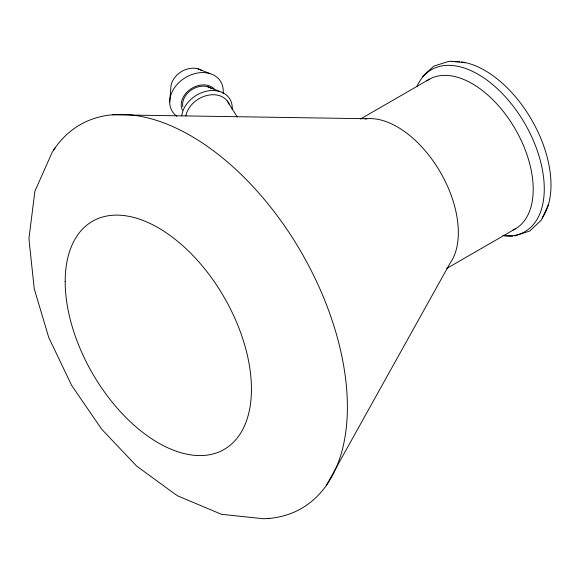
<?xml version="1.0" encoding="UTF-8"?>
<svg xmlns="http://www.w3.org/2000/svg" width="580" height="580" viewBox="0 0 580 580"><rect width="100%" height="100%" fill="white"/><g stroke="black" fill="none" stroke-linecap="round" stroke-linejoin="round"><path stroke-width="0.87" d="M169.722 102L170.81 88.145A19.285 14.812 -31.9 0 1 182.011 71.267A19.285 14.812 -31.9 0 1 201.789 70.572M548.397 204.696L541.386 220.067L529.787 230.999L514.656 235.98M326.395 485.337L450.167 263.074A86.282 49.815 60 0 0 439.72 171.151A86.282 49.815 60 0 0 365.016 118.936M55.129 147.878L52.186 152.315L34.901 191.19L29 238.018L29.305 242.6L34.242 288.731L48.706 337.415L71.637 385.388L101.718 429.229L136.648 466.102L174.131 493.442L177.944 495.994L221.451 514.3L263.762 518.766L269.069 518.433M422.537 76.422L433.804 66.106L448.384 61.502L450.377 61.248L467.132 62.959M360.434 119.023L429.062 79.402M446.716 268.467L515.345 228.846M112.455 114.782L366.828 118.726M502.809 235.255L512.662 236.234M198.026 68.853L209.858 73.551M207.734 86.746L219.559 91.444M227.273 100.963L237.22 116.913M53.701 149.974A221.487 127.875 60 0 1 301.165 252.075A221.487 127.875 60 0 1 267.394 518.571M176.871 116.312A28.434 21.844 -31.9 0 1 188.108 76.125A28.434 21.844 -31.9 0 1 223.068 93.51M182.424 110.229A19.285 14.812 -31.9 0 1 191.132 88.747A19.285 14.812 -31.9 0 1 214.585 89.327M181.692 115.899A26.941 20.699 -31.9 0 1 209.249 90.734A26.941 20.699 -31.9 0 1 232.167 109.511M451.82 61.596A93.51 53.991 60 0 1 453.488 61.48M455.191 61.444A93.51 53.991 60 0 1 459.577 61.654M461.375 61.871A93.51 53.991 60 0 1 465.015 62.509M467.763 63.176A93.51 53.991 60 0 1 537.334 130.609A93.51 53.991 60 0 1 542.14 218.036M182.831 106.778A17.791 13.666 -31.9 0 1 191.762 89.704A17.791 13.666 -31.9 0 1 211.2 88.334M185.817 115.92A23.802 18.284 -31.9 0 1 206.415 95.62A23.802 18.284 -31.9 0 1 229.238 104.429M426.873 80.801A86.282 49.815 60 0 1 515.345 129.217A86.282 49.815 60 0 1 513.039 230.035M417.071 86.195A93.51 53.991 60 0 1 524.566 123.098A93.51 53.991 60 0 1 504.353 235.908M65.178 281.575A131.711 76.045 60 0 0 204.878 455.365A131.711 76.045 60 0 0 204.878 269.098A131.711 76.045 60 0 0 65.178 281.575"/></g></svg>
